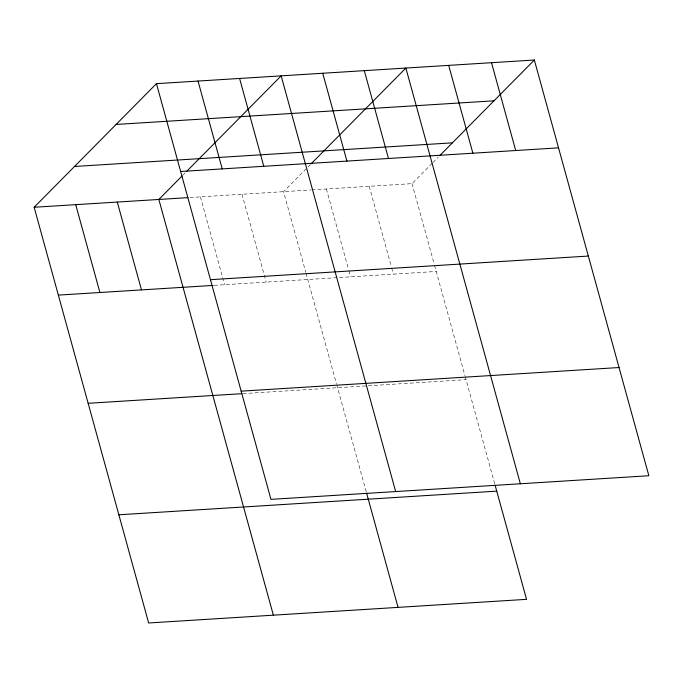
<?xml version="1.0" encoding="UTF-8"?>
<svg xmlns="http://www.w3.org/2000/svg" width="683" height="683" viewBox="0 0 683 683"><rect width="100%" height="100%" fill="white"/><g stroke="black" fill="none" stroke-linecap="round" stroke-linejoin="round"><path stroke-width="0.51" stroke-dasharray="3.42 2.56" d="M182.771 175.292L185.759 172.27M310.466 164.475L283.556 191.667L305.779 272.355M311.755 189.9L412.037 183.633L432.219 163.237M432.962 162.477L438.196 157.192M190.028 197.515L310.714 189.968M214.223 285.357L436.232 271.467M242.986 393.621L466.037 379.663M412.037 183.633L434.26 264.312M434.542 265.337L464.927 375.659M465.208 376.657L494.799 484.11M369.213 186.305L391.436 266.993M391.718 268.018L393.399 274.148M326.38 188.986L348.603 269.674M348.885 270.699L350.575 276.828M306.061 273.379L336.446 383.692M336.728 384.7L366.319 492.153M241.987 194.271L266.182 282.105M200.418 196.866L224.613 284.7"/><path stroke-width="1.02" d="M495.081 485.118L526.542 599.341L148.655 622.981L34.15 207.265L156.458 83.659L534.345 60.019L648.85 475.735L270.963 499.367L156.458 83.659M182.019 176.052L158.849 199.47L273.362 615.178M186.51 171.518L281.157 75.856L395.67 491.572M311.209 163.715L405.864 68.052L520.369 483.769M439.69 155.681L534.345 60.019M116.093 124.451L493.98 100.811M74.515 166.473L452.394 142.841M180.654 171.493L558.54 147.852M34.15 207.265L187.953 197.643M210.458 279.689L588.345 256.057M58.345 295.107L213.181 285.417M241.159 391.171L619.046 367.531M88.15 403.303L241.944 393.681M118.851 514.786L496.737 491.145M491.512 62.699L515.708 150.533M448.688 65.372L472.884 153.214M364.295 70.656L388.49 158.49M322.726 73.252L346.921 161.094M366.6 493.152L398.061 607.383M239.588 78.451L263.783 166.293M198.027 81.055L222.223 168.889M117.288 202.066L141.475 289.908M75.719 204.669L99.914 292.503"/></g></svg>
